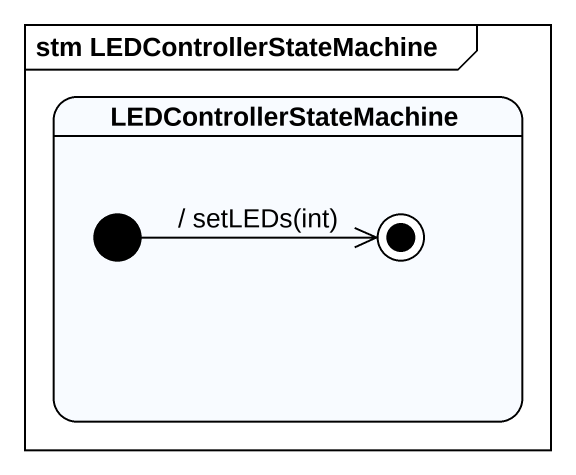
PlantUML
@startuml
mainframe stm LEDControllerStateMachine
hide empty description
state LEDControllerStateMachine {
  state initial1 <<start>>
  state final1 <<end>>
}
initial1 -right-> final1 : / setLEDs(int)
@enduml
